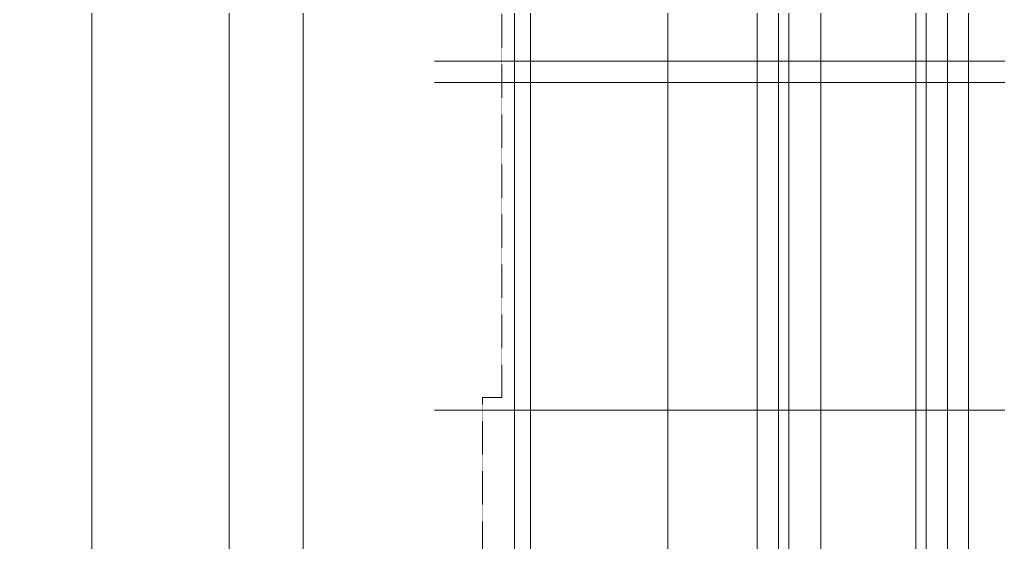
# Model space of a CAD drawing. Header units: millimetres. Extents: x -328335 to 1212475, y -208171 to 164144.
# Drawn here: x 226322 to 254125, y 22643 to 37483 of the extents above; entities that cross this region are included whole.
import ezdxf
from ezdxf import colors
from ezdxf.entities.mleader import LeaderData, LeaderLine
from ezdxf.math import Vec2, Vec3

# ---------------------------------------------------------------- set-up
doc = ezdxf.new("R2010")
doc.units = ezdxf.units.MM
doc.header["$LTSCALE"] = 0.5
doc.linetypes.add('CENTER2', pattern=[28.575, 19.05, -3.175, 3.175, -3.175])
doc.linetypes.add('DASHED', pattern=[19.05, 12.7, -6.35])
doc.layers.add('АР_Делит', color=120, linetype='Continuous', lineweight=0, plot=False)
doc.layers.add('АЦ_Выноски', color=7, linetype='Continuous', lineweight=5)
doc.layers.add('РД_Оси_100', color=7, linetype='Continuous', lineweight=0, true_color=0x525252)
doc.styles.add('style1', font='ARIALN.TTF')

# ---------------------------------------------------------------- blocks, each defined once
blk = doc.blocks.new('СОШ_2200_АР_ОСИ_М100_28.05.24')
at = {"layer": 'АР_Делит', "color": 5, "linetype": 'DASHED'}
blk.add_lwpolyline([(-355, 100855), (37145, 100855), (37145, 129155), (72745, 129155), (72745, 135155), (114955, 135155), (114955, -355), (93595.036, -355), (93595.036, 13855), (94145, 13855), (94145, 68320), (66055, 68320), (66055, 13857.73), (83455, 13857.73), (83455, -355), (45245, -355), (45245, 13145), (44695, 13145), (44695, 26755), (45245, 26755), (45245, 68320), (20455, 68320)], dxfattribs=at)
at = {"layer": 'РД_Оси_100', "color": 8, "linetype": 'CENTER2', "true_color": 0x808080}
for p, q in [((37500, -6155), (37500, 139938.679)), ((39600, -6155), (39600, 139938.679)), ((49960, -6155), (49960, 139938.679)), ((43327.994, 26400), (71363.995, 26400))]:
    blk.add_line(p, q, dxfattribs=at)
for points in [[(33600, 139938.679), (33600, -6155)], [(45530, 139938.679), (45600, 139538.679), (45600, -6163.457)], [(46060, -6163.105), (46060, 139538.679), (46130, 139938.679)], [(52500, 139938.679), (52500, -5755), (52358.276, -6155)], [(53100, 139938.679), (53100, -5755), (52949.266, -6155)], [(54300, 139938.679), (54300, -6155)], [(57300, 139938.679), (57300, -6155)], [(58500, 139938.679), (58500, -6155)], [(53400, 70753.904), (53400, -5755), (53550, -6155)], [(57000, 70839.76), (57000, -5755), (56700, -6155)], [(57900, 70753.904), (57900, -6155)], [(43327.994, 36300), (71363.995, 36300)], [(43327.994, 35700), (71363.995, 35700)]]:
    blk.add_lwpolyline(points, dxfattribs=at)
blk = doc.blocks.new('_Dot')
at = {"color": 0, "linetype": 'ByBlock', "lineweight": -2}
blk.add_line((-0.5, 0), (-1, 0), dxfattribs=at)
at = {"color": 0, "linetype": 'ByBlock', "const_width": 0.5}
blk.add_lwpolyline([(-0.25, 0, 1), (0.25, 0, 1)], format="xyb", close=True, dxfattribs=at)

msp = doc.modelspace()

# ---------------------------------------------------------------- block references
at = {"layer": 'РД_Оси_100'}
msp.add_blockref('СОШ_2200_АР_ОСИ_М100_28.05.24', (194776.726, 0), dxfattribs=at)

# ---------------------------------------------------------------- leaders
at = {"layer": 'АЦ_Выноски', "transparency": 33554653}
ml = msp.add_multileader_mtext('Standard', dxfattribs=at)
ml.set_content('Аккустические подвесные \\Pпанели из минерального \\Pстекловолокна. %%C800, %%C1200мм.\\P\\pxa0.66667;Акцентный цвет: \\P{\\C240;\\c2367469;NSC S 0570-Y20R\\PПривязку см. раздел АИ}', color=256, style='style1')
ml.set_leader_properties(color=256)
ml.set_arrow_properties(name='DOT')
ml.build(insert=Vec2(0, 0))
ml.multileader.update_dxf_attribs({"has_dogleg": 0, "text_left_attachment_type": 6, "text_right_attachment_type": 6, "arrow_head_size": 200, "scale": 100})
ctx = ml.context
ctx.base_point, ctx.scale, ctx.char_height, ctx.arrow_head_size, ctx.landing_gap_size, ctx.plane_origin, ctx.plane_x_axis, ctx.plane_y_axis = Vec3(666.307, 29558.072), 100, 300, 200, 50, Vec3(7321.735, 10369.085), Vec3(1, 0.00000001), Vec3(-0.00000001, 1)
ctx.left_attachment, ctx.right_attachment = 6, 6
notes = []
notes.append((ctx, [(0, (1, 1, 0), (6705.189, 29558.072), (-1, -0.00000001), 800, [(1, [(7512.117, 24540.132), (5801.513, 25881.894)], 0, [])])]))
ctx.mtext.insert, ctx.mtext.text_direction, ctx.mtext.rotation, ctx.mtext.width, ctx.mtext.line_spacing_factor, ctx.mtext.flow_direction = Vec3(716.307, 29946.272), Vec3(1, 0.00000001), 0.00000001, 11047.033, 0.8, 5
for ctx, leaders in notes:
    for number, flags, end, landing, length, lines in leaders:
        leader = LeaderData()
        leader.index, (leader.has_last_leader_line, leader.has_dogleg_vector, leader.attachment_direction) = number, flags
        leader.last_leader_point, leader.dogleg_vector, leader.dogleg_length = Vec3(end), Vec3(landing), length
        for number, points, colour, breaks in lines:
            line = LeaderLine()
            line.index, line.vertices, line.color, line.breaks = number, Vec3.list(points), colors.encode_raw_color(colour), breaks
            leader.lines.append(line)
        ctx.leaders.append(leader)

doc.saveas('drawing.dxf')
